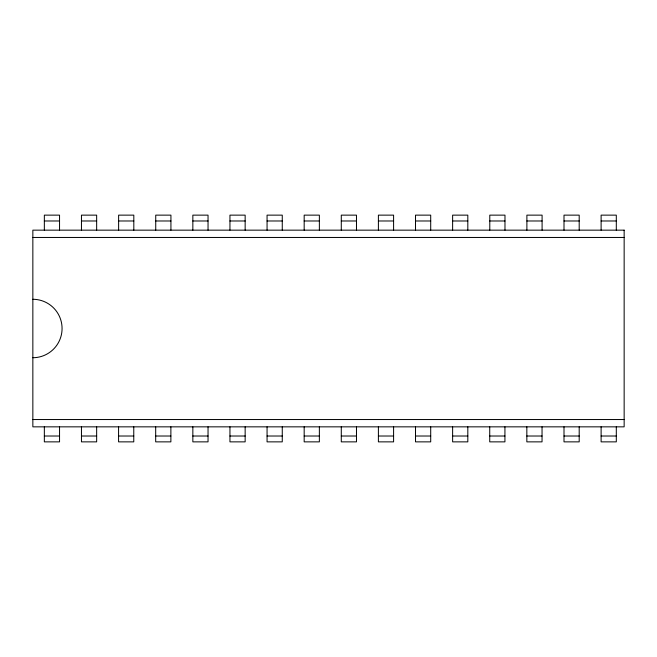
<?xml version="1.0" encoding="UTF-8"?>
<svg xmlns="http://www.w3.org/2000/svg" width="657" height="657" viewBox="0 0 657 657"><rect width="100%" height="100%" fill="white"/><g stroke="black" fill="none" stroke-linecap="round" stroke-linejoin="round"><path stroke-width="0.99" d="M44.348 220.982L59.541 220.982M81.46 220.982L96.653 220.982M118.621 220.982L133.814 220.982M155.734 220.982L170.927 220.982M192.846 220.982L208.039 220.982M229.95 220.982L245.151 220.982M267.062 220.982L282.264 220.982M304.175 220.982L319.368 220.982M341.287 220.982L356.48 220.982M378.399 220.982L393.592 220.982M415.511 220.982L430.705 220.982M452.624 220.982L467.817 220.982M489.785 220.982L504.978 220.982M526.889 220.982L542.091 220.982M564.002 220.982L579.195 220.982M601.114 220.982L616.307 220.982M32.85 237.464L624.15 237.464M32.85 419.536L624.15 419.536M44.348 436.018L59.541 436.018M81.46 436.018L96.653 436.018M118.572 436.018L133.765 436.018M155.684 436.018L170.877 436.018M192.846 436.018L208.039 436.018M229.95 436.018L245.151 436.018M267.062 436.018L282.264 436.018M304.175 436.018L319.368 436.018M341.287 436.018L356.48 436.018M378.399 436.018L393.592 436.018M415.511 436.018L430.705 436.018M452.624 436.018L467.817 436.018M489.728 436.018L504.929 436.018M526.84 436.018L542.041 436.018M564.002 436.018L579.195 436.018M601.114 436.018L616.307 436.018M616.307 230.155L616.307 215.135L601.114 215.135L601.114 230.155M616.307 426.845L616.307 441.865L601.114 441.865L601.114 426.845M579.195 230.155L579.195 215.135L564.002 215.135L564.002 230.155M579.195 426.845L579.195 441.865L564.002 441.865L564.002 426.845M542.091 230.155L542.091 215.135L526.889 215.135L526.889 230.155M542.041 426.845L542.041 441.865L526.84 441.865L526.84 426.845M504.978 230.155L504.978 215.135L489.785 215.135L489.785 230.155M504.929 426.845L504.929 441.865L489.728 441.865L489.728 426.845M467.817 230.155L467.817 215.135L452.624 215.135L452.624 230.155M467.817 426.845L467.817 441.865L452.624 441.865L452.624 426.845M430.705 230.155L430.705 215.135L415.511 215.135L415.511 230.155M430.705 426.845L430.705 441.865L415.511 441.865L415.511 426.845M393.592 230.155L393.592 215.135L378.399 215.135L378.399 230.155M393.592 426.845L393.592 441.865L378.399 441.865L378.399 426.845M356.48 230.155L356.48 215.135L341.287 215.135L341.287 230.155M356.48 426.845L356.48 441.865L341.287 441.865L341.287 426.845M319.368 230.155L319.368 215.135L304.175 215.135L304.175 230.155M319.368 426.845L319.368 441.865L304.175 441.865L304.175 426.845M282.264 230.155L282.264 215.135L267.062 215.135L267.062 230.155M282.264 426.845L282.264 441.865L267.062 441.865L267.062 426.845M245.151 230.155L245.151 215.135L229.95 215.135L229.95 230.155M245.151 426.845L245.151 441.865L229.95 441.865L229.95 426.845M208.039 230.155L208.039 215.135L192.846 215.135L192.846 230.155M208.039 426.845L208.039 441.865L192.846 441.865L192.846 426.845M170.927 230.155L170.927 215.135L155.734 215.135L155.734 230.155M170.877 426.845L170.877 441.865L155.684 441.865L155.684 426.845M133.814 230.155L133.814 215.135L118.621 215.135L118.621 230.155M133.765 426.845L133.765 441.865L118.572 441.865L118.572 426.845M96.653 230.155L96.653 215.135L81.46 215.135L81.46 230.155M96.653 426.845L96.653 441.865L81.46 441.865L81.46 426.845M59.541 230.155L59.541 215.135L44.348 215.135L44.348 230.155M59.541 426.845L59.541 441.865L44.348 441.865L44.348 426.845M32.85 299.28A29.22 29.22 0 0 1 62.07 328.5A29.22 29.22 0 0 1 32.85 357.72M624.15 230.155L32.85 230.155L32.85 426.845L624.15 426.845L624.15 230.155"/></g></svg>
